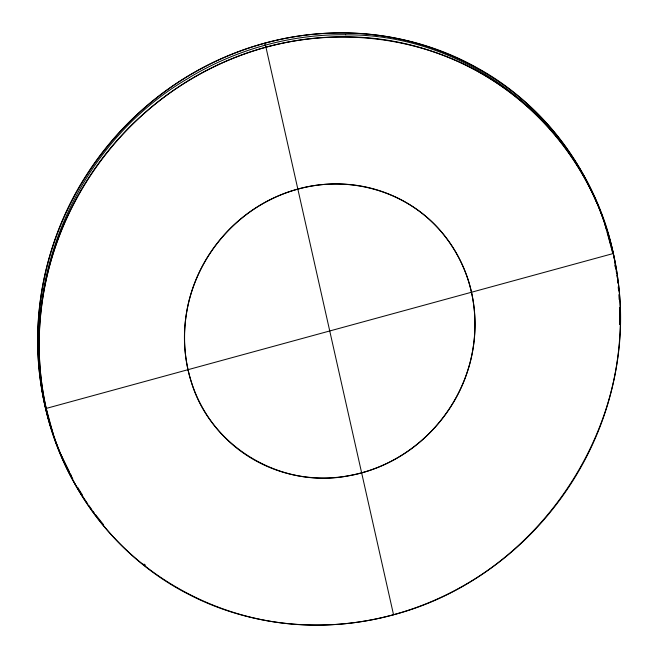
<?xml version="1.0" encoding="UTF-8"?>
<svg xmlns="http://www.w3.org/2000/svg" width="658" height="658" viewBox="0 0 658 658"><rect width="100%" height="100%" fill="white"/><g stroke="black" fill="none" stroke-linecap="round" stroke-linejoin="round"><path stroke-width="0.99" d="M619.499 324.484L619.507 307.451M189.644 77.496C44.834 160.651 -9.96 364.779 87.703 503.798M606.52 230.193L604.932 224.386A420.528 344.899 -20.7 0 0 595.465 199.226A413.989 339.536 -20.7 0 0 583.309 174.477A404.144 331.459 -20.7 0 0 568.422 150.55C518.529 78.22 432.66 33.583 344.948 32.9A254.07 208.372 -20.7 0 0 317.123 33.903A248.551 203.848 -20.7 0 0 290.194 37.448A245.878 201.652 -20.7 0 0 264.458 43.264A245.878 201.652 -20.7 0 0 239.241 51.373A248.551 203.848 -20.7 0 0 213.932 62.091A254.07 208.372 -20.7 0 0 188.904 75.53C110.667 122.306 55.042 204.465 41.133 294.595A404.144 331.459 -20.7 0 0 38.098 323.415A413.989 339.536 -20.7 0 0 37.827 351.561A420.528 344.899 -20.7 0 0 40.122 378.679A423.727 347.514 -20.7 0 0 51.579 429.674C73.161 499.274 122.314 560.147 187.267 593.606C250.015 626.745 325.315 633.522 393.542 614.736A245.878 201.652 -20.7 0 0 418.759 606.627A248.551 203.848 -20.7 0 0 444.068 595.909A254.07 208.372 -20.7 0 0 469.096 582.47C547.464 535.999 603.312 453.551 616.867 363.405A404.144 331.459 -20.7 0 0 619.902 334.585A413.989 339.536 -20.7 0 0 620.173 306.439A420.528 344.899 -20.7 0 0 617.878 279.321C606.602 192.333 554.809 110.248 477.239 67.914C413.249 31.847 335.054 23.754 264.458 43.264C191.634 63.143 127.323 111.046 86.749 174.584C38.345 248.987 24.165 344.94 51.579 429.674A420.528 344.899 -20.7 0 0 61.046 454.834A413.989 339.536 -20.7 0 0 72.717 478.711M393.542 614.736C537.298 577.107 638.754 426.812 617.878 279.321A423.727 347.514 -20.7 0 0 606.421 228.326A420.528 344.899 -20.7 0 0 596.954 203.166A413.989 339.536 -20.7 0 0 584.798 178.417A404.144 331.459 -20.7 0 0 569.91 154.49C520.346 81.979 434.107 37.177 346.437 36.84A254.07 208.372 -20.7 0 0 318.612 37.843A248.551 203.848 -20.7 0 0 291.691 41.388A245.878 201.652 -20.7 0 0 265.947 47.203C193.123 67.091 128.812 114.986 88.238 178.524C44.662 245.673 28.639 330.16 46.192 408.429A423.727 347.514 -20.7 0 0 53.068 433.614A420.528 344.899 -20.7 0 0 62.535 458.774A413.989 339.536 -20.7 0 0 74.691 483.523A404.144 331.459 -20.7 0 0 89.578 507.45C139.471 579.78 225.34 624.417 313.052 625.1A254.07 208.372 -20.7 0 0 340.877 624.097A248.551 203.848 -20.7 0 0 367.806 620.552A245.878 201.652 -20.7 0 0 393.542 614.736L265.947 47.203L264.458 43.264M345.689 34.874C478.185 33.558 598.344 138.846 616.044 269.838M143.97 564.054L145.426 565.181M441.016 231.419C418.71 205.386 386.304 188.517 352.269 184.816A131.238 107.641 -20.7 0 0 338.089 183.927A127.019 104.17 -20.7 0 0 324.18 184.429A124.255 101.908 -20.7 0 0 310.716 186.206A122.914 100.814 -20.7 0 0 297.852 189.109C248.856 202.269 208.249 241.305 192.391 289.347A188.895 154.918 -20.7 0 0 189.183 300.212C182.431 327.116 182.973 355.822 191.429 382.282A210.231 172.421 -20.7 0 0 196.158 394.866A206.966 169.739 -20.7 0 0 202.236 407.236A202.039 165.701 -20.7 0 0 209.68 419.195A195.591 160.412 -20.7 0 0 218.472 430.529A188.895 154.918 -20.7 0 0 225.916 438.483C247.638 460.041 276.821 473.776 307.22 477.124A131.238 107.641 -20.7 0 0 321.4 478.012A127.019 104.17 -20.7 0 0 335.309 477.511A124.255 101.908 -20.7 0 0 348.773 475.742C403.222 466.292 449.924 424.879 467.098 372.593A188.895 154.918 -20.7 0 0 470.305 361.727C477.058 334.823 476.515 306.118 468.06 279.658A210.231 172.421 -20.7 0 0 463.331 267.082A206.966 169.739 -20.7 0 0 457.252 254.704A202.039 165.701 -20.7 0 0 449.809 242.744A195.591 160.412 -20.7 0 0 441.016 231.419C453.025 245.59 462.237 262.016 468.06 279.658A211.827 173.728 -20.7 0 1 473.785 305.139A210.231 172.421 -20.7 0 1 474.936 318.711A206.966 169.739 -20.7 0 1 474.805 332.775A202.039 165.701 -20.7 0 1 473.283 347.185A195.591 160.412 -20.7 0 1 470.314 361.727C461.357 396.289 440.284 427.404 411.579 448.616A131.238 107.641 -20.7 0 1 399.414 456.701A127.019 104.17 -20.7 0 1 386.896 463.421A124.255 101.908 -20.7 0 1 374.246 468.776A122.914 100.814 -20.7 0 1 348.756 475.742C282.471 489.256 210.84 447.35 191.429 382.282A211.827 173.728 -20.7 0 1 185.704 356.8A210.231 172.421 -20.7 0 1 184.553 343.237A206.966 169.739 -20.7 0 1 184.684 329.164A202.039 165.701 -20.7 0 1 186.206 314.754A195.591 160.412 -20.7 0 1 189.175 300.212C198.132 265.651 219.204 234.536 247.91 213.324A131.238 107.641 -20.7 0 1 260.075 205.238A127.019 104.17 -20.7 0 1 272.593 198.519A124.255 101.908 -20.7 0 1 285.243 193.164A122.914 100.814 -20.7 0 1 297.852 189.109C345.014 175.826 398.732 188.665 433.573 223.465A188.895 154.918 -20.7 0 1 441.016 231.419M103.52 524.689L95.451 514.54M92.984 511.274L94.217 512.911M88.838 505.476L91.799 509.621M596.954 203.166C570.19 141.24 520.313 89.949 458.939 61.844C398.822 34.644 329.51 29.898 265.947 47.203A245.878 201.652 -20.7 0 0 240.729 55.313A248.551 203.848 -20.7 0 0 215.421 66.039A254.07 208.372 -20.7 0 0 190.392 79.47C112.156 126.246 56.53 208.405 42.622 298.535A404.144 331.459 -20.7 0 0 39.587 327.363A413.989 339.536 -20.7 0 0 39.324 355.501A420.528 344.899 -20.7 0 0 41.61 382.619A423.727 347.514 -20.7 0 0 46.192 408.429L53.068 433.614M61.046 454.834L69.6 472.247M70.496 474.081L71.401 475.915M44.703 404.489L46.192 408.429L613.297 253.511L611.011 246.66M607.046 232.134L610.484 244.727M616.192 270.767L616.595 273.588M616.867 275.472L617.138 277.347M617.475 280.209L617.821 283.063M618.216 286.904L618.586 290.762M618.874 294.661L619.178 299.546M604.932 224.386A423.727 347.514 -20.7 0 1 611.808 249.571A423.727 347.514 -20.7 0 1 612.401 252.269M614.852 265.075A423.727 347.514 -20.7 0 1 615.156 266.934M82.464 495.087A404.144 331.459 -20.7 0 1 77.693 487.381M189.578 77.405A249.209 204.391 -20.7 0 1 345.713 34.751"/></g></svg>
